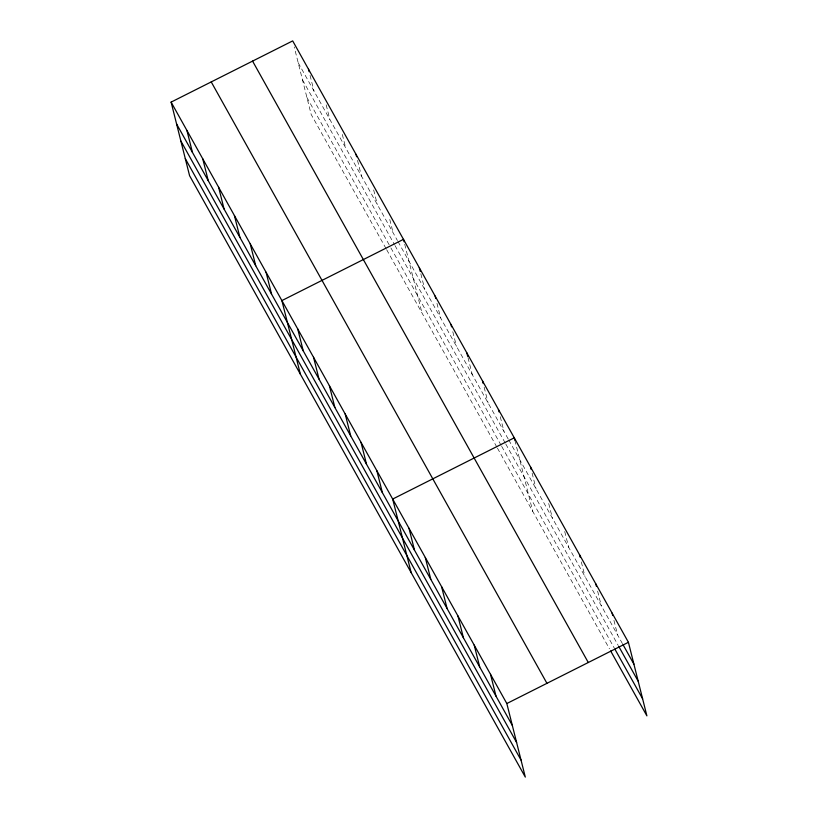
<?xml version="1.0" encoding="UTF-8"?>
<svg xmlns="http://www.w3.org/2000/svg" width="818" height="818" viewBox="0 0 818 818"><rect width="100%" height="100%" fill="white"/><g stroke="black" fill="none" stroke-linecap="round" stroke-linejoin="round"><path stroke-width="0.61" stroke-dasharray="4.09 3.07" d="M298.192 62.761L397.405 240.502M398.018 241.596L508.193 438.969M508.806 440.053L622.426 643.602M302.476 79.827L394.388 244.49M395.002 245.574L505.176 442.947M505.79 444.041L618.265 645.525M306.893 97.414L390.288 246.801M390.892 247.895L501.076 445.258M501.679 446.352L614.226 647.958M386.045 248.6L311.177 114.469L294.224 46.974M386.658 249.694L496.833 447.057M497.446 448.152L609.451 648.797M613.94 620.371L617.6 634.952M597.631 591.169L601.291 605.739M581.322 561.956L584.982 576.526M564.717 531.526L568.684 547.314M548.714 503.53L552.375 518.111M532.099 473.111L536.066 488.898M514.88 440.248L532.753 511.393M500.268 416.761L503.939 431.331M484.144 387.19L488.111 402.988M468.008 357.63L472.283 374.634M452.794 331.709L456.454 346.28M436.965 303.355L440.626 317.926M420.83 273.785L424.798 289.572M404.705 244.224L421.965 312.936M389.787 219.51L393.151 232.874M373.662 189.95L377.323 204.52M357.527 160.379L361.495 176.167M342.313 134.459L345.666 147.823M326.178 104.888L329.838 119.469M310.042 75.328L314.01 91.115"/><path stroke-width="1.23" d="M171.105 102.127L506.823 703.531L525.309 777.1L189.582 175.696L171.105 102.127L292.691 40.9L628.418 642.304L646.895 715.873L610.657 650.964M506.823 703.531L628.418 642.304M623.03 644.686L633.909 664.165M618.868 646.609L638.193 681.23M614.829 649.042L642.611 698.807M252.568 61.105L588.285 662.508M211.228 81.923L546.945 683.316M176.596 123.988L512.313 725.392M180.88 141.054L516.598 742.458M185.297 158.641L521.015 760.034M612.109 613.091L612.723 615.514M595.801 583.878L596.414 586.301M579.492 554.665L580.105 557.099M530.575 467.037L531.189 469.46M514.88 440.248L514.266 437.824L392.681 499.052L411.157 572.62M498.438 409.47L499.052 411.904M482.62 381.116L483.223 383.55M466.792 352.773L467.702 356.413M450.963 324.419L451.577 326.842M435.135 296.065L435.749 298.498M419.307 267.711L420.227 271.361M404.092 241.791L403.478 239.357L281.893 300.584L300.37 374.163M490.514 674.318L496.015 696.179M356.004 154.305L356.607 156.739M474.215 645.105L479.706 666.967M457.906 615.893L463.397 637.754M441.597 586.68L447.088 608.541M308.519 69.254L309.132 71.677M425.288 557.477L430.789 579.338M408.99 528.264L414.481 550.125M376.853 470.698L382.343 492.559M361.024 442.344L366.515 464.215M345.196 414L350.687 435.861M329.378 385.646L334.869 407.507M313.55 357.292L319.04 379.153M297.721 328.938L303.212 350.799M266.065 272.241L271.556 294.102M250.236 243.887L255.727 265.748M234.408 215.533L239.909 237.394M218.59 187.179L224.081 209.05M202.762 158.835L208.253 180.696M186.933 130.481L192.424 152.342"/></g></svg>
